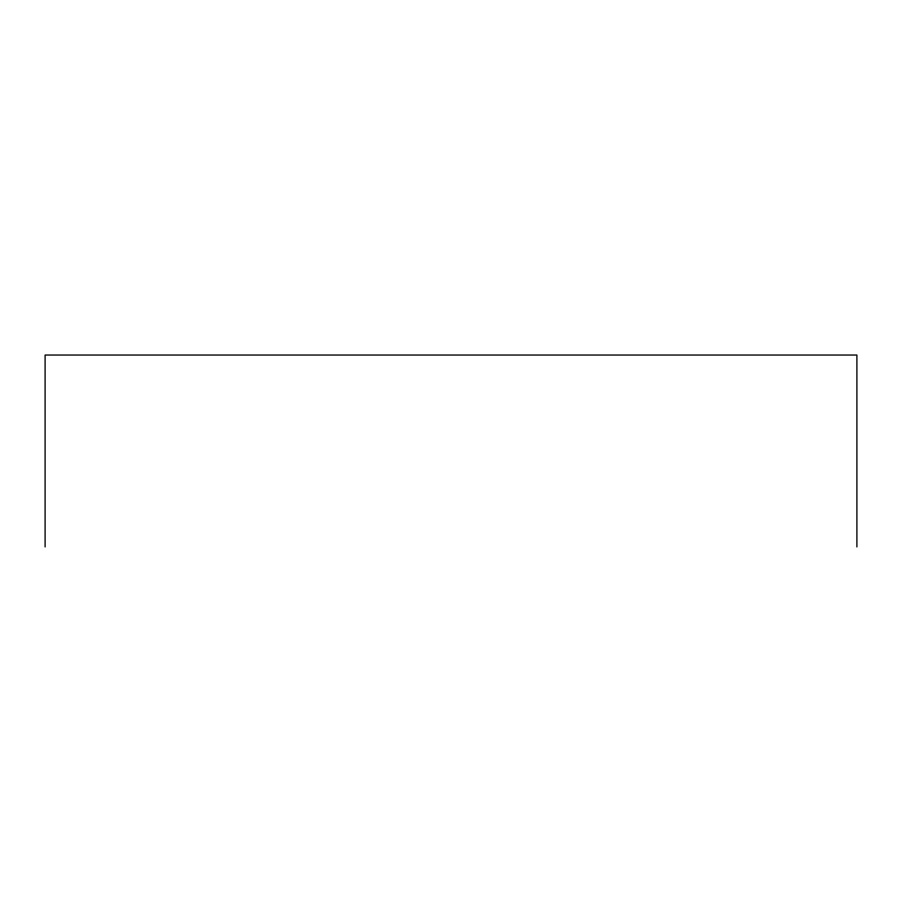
<?xml version="1.0" encoding="UTF-8"?>
<svg xmlns="http://www.w3.org/2000/svg" width="902" height="902" viewBox="0 0 902 902"><rect width="100%" height="100%" fill="white"/><g stroke="black" fill="none" stroke-linecap="round" stroke-linejoin="round"><path stroke-width="1.35" d="M856.9 546.962L856.9 355.038L45.1 355.038L45.1 546.962"/></g></svg>
